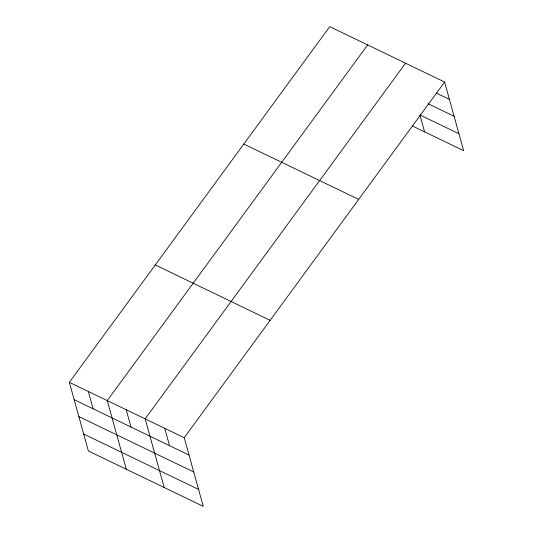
<?xml version="1.0" encoding="UTF-8"?>
<svg xmlns="http://www.w3.org/2000/svg" width="533" height="533" viewBox="0 0 533 533"><rect width="100%" height="100%" fill="white"/><g stroke="black" fill="none" stroke-linecap="round" stroke-linejoin="round"><path stroke-width="0.8" d="M69.35 382.321L184.218 437.7L203.253 506.35L88.385 450.965L69.35 382.321L329.747 26.65L444.615 82.035L463.65 150.679L412.202 125.875M367.65 44.925L107.253 400.596L126.294 469.247M405.56 63.2L145.163 418.871L164.197 487.522M184.218 437.7L444.615 82.035M436.4 93.095L449.419 99.371M428.079 103.748L454.116 116.301M458.953 133.75L419.897 114.921L424.594 131.851M243.814 144.023L358.682 199.402M155.283 264.948L270.144 320.333M74.16 399.657L189.022 455.042M78.851 416.593L193.719 471.971M83.694 434.035L198.556 489.421M164.69 428.285L169.494 445.628M126.208 409.737L131.018 427.073M88.305 391.455L93.108 408.798"/></g></svg>
